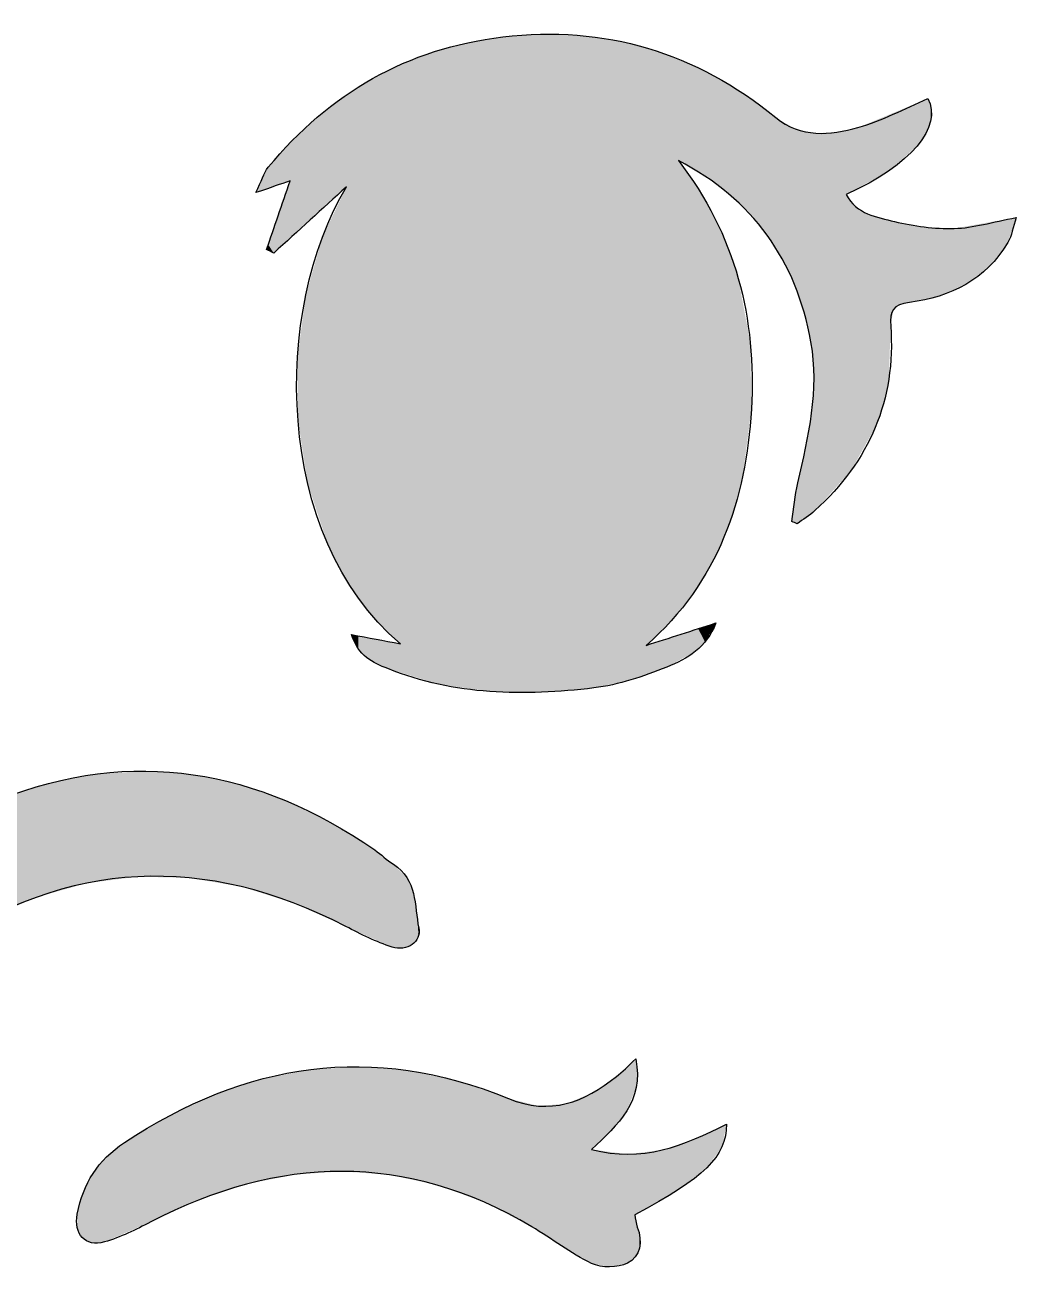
# Model space of a CAD drawing. Extents: x -31 to 92, y -55 to 26.
# Drawn here: x 60.35 to 92.3, y -15.52 to 24.56 of the extents above; entities that cross this region are included whole.
import ezdxf

# ---------------------------------------------------------------- set-up
doc = ezdxf.new("R2010")
doc.units = 0
doc.layers.add('LAYER_1', color=7, linetype='CONTINUOUS')

# ---------------------------------------------------------------- blocks, each defined once
blk = doc.blocks.new('*U8')
at = {"layer": 'LAYER_1', "color": 7}
for points in [[(80.006, -9.801), (79.785, -9.003), (80.006, -8.803)], [(80.023, -9.759), (80.006, -8.803), (80.023, -8.788)], [(80.039, -9.719), (80.023, -8.788), (80.039, -8.773)], [(69.032, -12.502), (68.033, -9.409), (69.032, -9.217)], [(69.566, -12.466), (69.032, -9.217), (69.566, -9.114)], [(70.569, -12.399), (69.566, -9.114), (70.569, -9.056)], [(71.123, -12.438), (70.569, -9.056), (71.123, -9.025)], [(70.569, -12.399), (70.569, -9.056), (71.123, -12.438)], [(71.123, -12.438), (71.123, -9.025), (72.103, -12.509)], [(72.103, -12.509), (72.103, -9.101), (72.702, -12.638)], [(72.702, -12.638), (72.702, -9.147), (73.634, -12.838)], [(79.747, -10.444), (79.412, -9.341), (79.747, -9.037)], [(79.772, -10.383), (79.747, -9.037), (79.772, -9.015)], [(79.785, -10.35), (79.772, -9.015), (79.785, -9.003)], [(67.492, -12.812), (66.521, -9.903), (67.492, -9.585)], [(68.033, -12.703), (67.492, -9.585), (68.033, -9.409)], [(73.634, -12.838), (73.634, -9.344), (74.305, -13.082)], [(74.305, -13.082), (74.305, -9.486), (75.162, -13.394)], [(79.196, -11.126), (78.622, -9.879), (79.196, -9.488)], [(79.234, -11.089), (79.196, -9.488), (79.234, -9.462)], [(79.412, -10.866), (79.234, -9.462), (79.412, -9.341)], [(66.521, -13.134), (65.95, -10.167), (66.521, -9.903)], [(75.162, -13.394), (75.162, -9.782), (75.933, -13.792)], [(78.611, -15.364), (77.794, -10.214), (78.611, -9.883)], [(78.614, -11.688), (78.611, -9.883), (78.614, -9.882)], [(78.622, -11.681), (78.614, -9.882), (78.622, -9.879)], [(65.95, -13.323), (65.03, -10.592), (65.95, -10.167)], [(75.933, -13.792), (75.933, -10.048), (76.687, -14.182)], [(76.687, -14.182), (76.687, -10.236), (76.905, -14.316)], [(77.794, -14.862), (76.905, -10.29), (77.794, -10.214)], [(76.905, -14.316), (76.905, -10.29), (77.794, -14.862)], [(77.794, -14.862), (77.794, -10.214), (78.611, -15.364)], [(65.03, -13.742), (64.405, -10.965), (65.03, -10.592)], [(64.405, -14.028), (63.561, -11.468), (64.405, -10.965)], [(82.324, -12.283), (81.937, -11.354), (82.324, -11.173)], [(82.814, -11.607), (82.324, -11.173), (82.814, -10.943)], [(82.814, -11.607), (82.814, -10.943), (82.964, -10.873)], [(63.561, -14.393), (62.985, -11.931), (63.561, -11.468)], [(81.414, -12.986), (80.885, -11.705), (81.414, -11.529)], [(81.937, -12.582), (81.414, -11.529), (81.937, -11.354)], [(62.914, -14.672), (62.545, -12.465), (62.914, -12.017)], [(62.985, -14.642), (62.914, -12.017), (62.985, -11.931)], [(78.611, -15.364), (78.611, -11.691), (78.614, -15.366)], [(78.614, -15.366), (78.614, -11.692), (78.622, -15.367)], [(78.622, -15.367), (78.622, -11.693), (79.196, -15.477)], [(80.006, -15.168), (79.785, -11.845), (80.006, -11.817)], [(80.023, -13.791), (80.006, -11.817), (80.023, -11.815)], [(80.039, -13.782), (80.023, -11.815), (80.039, -11.813)], [(80.049, -13.776), (80.039, -11.813), (80.049, -11.811)], [(80.085, -13.755), (80.049, -11.811), (80.085, -11.807)], [(80.089, -13.753), (80.085, -11.807), (80.089, -11.806)], [(80.154, -13.715), (80.089, -11.806), (80.154, -11.798)], [(80.173, -13.704), (80.154, -11.798), (80.173, -11.796)], [(80.885, -13.292), (80.173, -11.796), (80.885, -11.705)], [(62.499, -14.697), (62.233, -13.078), (62.499, -12.558)], [(62.545, -14.694), (62.499, -12.558), (62.545, -12.465)], [(62.199, -14.529), (62.039, -13.775), (62.199, -13.201)], [(62.233, -14.548), (62.199, -13.201), (62.233, -13.078)], [(62.199, -14.529), (62.199, -13.201), (62.233, -14.548)], [(62.233, -14.548), (62.233, -13.078), (62.499, -14.697)], [(62.039, -14.21), (62.038, -14.209), (62.039, -13.775)], [(62.039, -14.21), (62.039, -13.775), (62.199, -14.529)]]:
    blk.add_solid(points, dxfattribs=at)
at = {"layer": 'LAYER_1', "color": 7, "extrusion": (0, 0, -1)}
for points in [[(-80.006, -9.801), (-80.006, -8.803), (-80.023, -9.759)], [(-80.023, -9.759), (-80.023, -8.788), (-80.039, -9.719)], [(-80.039, -9.719), (-80.039, -8.773), (-80.049, -9.693)], [(-80.049, -9.693), (-80.039, -8.773), (-80.049, -8.871)], [(-69.032, -12.502), (-69.032, -9.217), (-69.566, -12.466)], [(-69.566, -12.466), (-69.566, -9.114), (-70.569, -12.399)], [(-72.103, -12.509), (-71.123, -9.025), (-72.103, -9.101)], [(-72.702, -12.638), (-72.103, -9.101), (-72.702, -9.147)], [(-73.634, -12.838), (-72.702, -9.147), (-73.634, -9.344)], [(-79.747, -10.444), (-79.747, -9.037), (-79.772, -10.383)], [(-79.772, -10.383), (-79.772, -9.015), (-79.785, -10.35)], [(-79.785, -10.35), (-79.785, -9.003), (-80.006, -9.801)], [(-80.049, -9.693), (-80.049, -8.871), (-80.085, -9.301)], [(-80.085, -9.301), (-80.049, -8.871), (-80.085, -9.221)], [(-67.492, -12.812), (-67.492, -9.585), (-68.033, -12.703)], [(-68.033, -12.703), (-68.033, -9.409), (-69.032, -12.502)], [(-74.305, -13.082), (-73.634, -9.344), (-74.305, -9.486)], [(-75.162, -13.394), (-74.305, -9.486), (-75.162, -9.782)], [(-79.196, -11.126), (-79.196, -9.488), (-79.234, -11.089)], [(-79.234, -11.089), (-79.234, -9.462), (-79.412, -10.866)], [(-79.412, -10.866), (-79.412, -9.341), (-79.747, -10.444)], [(-80.085, -9.301), (-80.085, -9.221), (-80.089, -9.258)], [(-66.521, -13.134), (-66.521, -9.903), (-67.492, -12.812)], [(-75.933, -13.792), (-75.162, -9.782), (-75.933, -10.048)], [(-78.611, -11.691), (-78.611, -9.883), (-78.614, -11.688)], [(-78.614, -11.688), (-78.614, -9.882), (-78.622, -11.681)], [(-78.622, -11.681), (-78.622, -9.879), (-79.196, -11.126)], [(-65.95, -13.323), (-65.95, -10.167), (-66.521, -13.134)], [(-76.687, -14.182), (-75.933, -10.048), (-76.687, -10.236)], [(-76.905, -14.316), (-76.687, -10.236), (-76.905, -10.29)], [(-65.03, -13.742), (-65.03, -10.592), (-65.95, -13.323)], [(-64.405, -14.028), (-64.405, -10.965), (-65.03, -13.742)], [(-82.324, -12.283), (-82.324, -11.173), (-82.814, -11.607)], [(-63.561, -14.393), (-63.561, -11.468), (-64.405, -14.028)], [(-81.414, -12.986), (-81.414, -11.529), (-81.937, -12.582)], [(-81.937, -12.582), (-81.937, -11.354), (-82.324, -12.283)], [(-62.914, -14.672), (-62.914, -12.017), (-62.985, -14.642)], [(-62.985, -14.642), (-62.985, -11.931), (-63.561, -14.393)], [(-78.614, -15.366), (-78.611, -11.691), (-78.614, -11.692)], [(-78.622, -15.367), (-78.614, -11.692), (-78.622, -11.693)], [(-79.196, -15.477), (-78.622, -11.693), (-79.196, -11.768)], [(-79.196, -15.477), (-79.196, -11.768), (-79.234, -15.47)], [(-79.234, -15.47), (-79.196, -11.768), (-79.234, -11.773)], [(-79.234, -15.47), (-79.234, -11.773), (-79.412, -15.432)], [(-79.412, -15.432), (-79.234, -11.773), (-79.412, -11.796)], [(-79.412, -15.432), (-79.412, -11.796), (-79.747, -15.362)], [(-79.747, -15.362), (-79.412, -11.796), (-79.747, -11.84)], [(-79.747, -15.362), (-79.747, -11.84), (-79.772, -15.357)], [(-79.772, -15.357), (-79.747, -11.84), (-79.772, -11.843)], [(-79.772, -15.357), (-79.772, -11.843), (-79.785, -15.346)], [(-79.785, -15.346), (-79.772, -11.843), (-79.785, -11.845)], [(-79.785, -15.346), (-79.785, -11.845), (-80.006, -15.168)], [(-80.006, -13.801), (-80.006, -11.817), (-80.023, -13.791)], [(-80.023, -13.791), (-80.023, -11.815), (-80.039, -13.782)], [(-80.039, -13.782), (-80.039, -11.813), (-80.049, -13.776)], [(-80.049, -13.776), (-80.049, -11.811), (-80.085, -13.755)], [(-80.085, -13.755), (-80.085, -11.807), (-80.089, -13.753)], [(-80.089, -13.753), (-80.089, -11.806), (-80.154, -13.715)], [(-80.154, -13.715), (-80.154, -11.798), (-80.173, -13.704)], [(-80.173, -13.704), (-80.173, -11.796), (-80.885, -13.292)], [(-80.885, -13.292), (-80.885, -11.705), (-81.414, -12.986)], [(-62.499, -14.697), (-62.499, -12.558), (-62.545, -14.694)], [(-62.545, -14.694), (-62.545, -12.465), (-62.914, -14.672)], [(-80.006, -15.168), (-80.006, -13.801), (-80.023, -15.154)], [(-80.023, -15.154), (-80.006, -13.801), (-80.023, -13.884)], [(-80.023, -15.154), (-80.023, -13.884), (-80.039, -15.119)], [(-80.039, -15.119), (-80.023, -13.884), (-80.039, -13.964)], [(-80.039, -15.119), (-80.039, -13.964), (-80.049, -15.098)], [(-80.049, -15.098), (-80.039, -13.964), (-80.049, -14.014)], [(-80.049, -15.098), (-80.049, -14.014), (-80.085, -15.021)], [(-80.085, -15.021), (-80.049, -14.014), (-80.085, -14.194)], [(-80.085, -15.021), (-80.085, -14.194), (-80.089, -15.013)], [(-80.089, -15.013), (-80.085, -14.194), (-80.089, -14.209)], [(-80.089, -15.013), (-80.089, -14.209), (-80.154, -14.875)], [(-80.154, -14.875), (-80.089, -14.209), (-80.154, -14.47)], [(-80.154, -14.875), (-80.154, -14.47), (-80.173, -14.546)]]:
    blk.add_solid(points, dxfattribs=at)
blk = doc.blocks.new('*U9')
at = {"layer": 'LAYER_1', "color": 7, "extrusion": (0, 0, -1)}
for points in [[(-54.977, 0.655), (-54.964, 0.812), (-54.977, 0.802)], [(-55.022, 0.079), (-54.977, 0.802), (-55.022, 0.763)], [(-55.039, -0.132), (-55.022, 0.763), (-55.039, 0.748)], [(-55.157, -0.414), (-55.039, 0.748), (-55.157, 0.647)], [(-55.255, -0.648), (-55.157, 0.647), (-55.255, 0.564)], [(-55.297, -0.751), (-55.255, 0.564), (-55.297, 0.527)], [(-55.362, -0.905), (-55.297, 0.527), (-55.362, 0.472)], [(-55.584, -1.199), (-55.362, 0.472), (-55.584, 0.282)], [(-62.692, -3.063), (-62.692, 0.418), (-63.988, -2.898)], [(-65.645, -2.936), (-64.244, 0.508), (-65.645, 0.4)], [(-55.625, -1.252), (-55.584, 0.282), (-55.625, 0.253)], [(-55.862, -1.564), (-55.625, 0.253), (-55.862, 0.086)], [(-55.991, -1.693), (-55.862, 0.086), (-55.991, -0.005)], [(-61.115, -3.451), (-61.115, 0.111), (-62.344, -3.107)], [(-62.344, -3.107), (-62.344, 0.35), (-62.692, -3.063)], [(-65.771, -2.958), (-65.645, 0.4), (-65.771, 0.39)], [(-67.273, -3.211), (-65.771, 0.39), (-67.273, 0.069)], [(-67.315, -3.218), (-67.273, 0.069), (-67.315, 0.055)], [(-68.749, -3.664), (-67.315, 0.055), (-68.749, -0.446)], [(-56.468, -2.167), (-55.991, -0.005), (-56.468, -0.343)], [(-56.468, -5.843), (-56.468, -0.343), (-56.473, -5.841)], [(-56.473, -5.841), (-56.468, -0.343), (-56.473, -0.346)], [(-56.473, -5.841), (-56.473, -0.346), (-56.706, -5.745)], [(-56.706, -5.745), (-56.473, -0.346), (-56.706, -0.431)], [(-60.715, -3.563), (-60.715, -0.021), (-61.115, -3.451)], [(-56.706, -5.745), (-56.706, -0.431), (-57.404, -5.29)], [(-57.404, -5.29), (-56.706, -0.431), (-57.404, -0.684)], [(-57.404, -5.29), (-57.404, -0.684), (-57.496, -5.23)], [(-57.496, -5.23), (-57.404, -0.684), (-57.496, -0.686)], [(-57.496, -5.23), (-57.496, -0.686), (-58.408, -4.684)], [(-58.408, -4.684), (-57.496, -0.686), (-58.408, -0.713)], [(-58.408, -4.684), (-58.408, -0.713), (-59.099, -4.27)], [(-59.099, -4.27), (-59.099, -0.528), (-59.513, -4.089)], [(-59.513, -4.089), (-59.513, -0.417), (-60.715, -3.563)], [(-68.999, -3.742), (-68.749, -0.446), (-68.999, -0.568)], [(-70.199, -4.281), (-68.999, -0.568), (-70.199, -1.151)], [(-70.697, -4.505), (-70.199, -1.151), (-70.697, -1.46)], [(-52.267, -1.927), (-52.06, -1.311), (-52.267, -1.407)], [(-52.545, -2.447), (-52.267, -1.407), (-52.545, -1.538)], [(-52.885, -2.882), (-52.545, -1.538), (-52.885, -1.698)], [(-71.623, -4.916), (-70.697, -1.46), (-71.623, -2.036)], [(-53.133, -3.114), (-52.885, -1.698), (-53.133, -1.814)], [(-53.277, -3.249), (-53.133, -1.814), (-53.277, -1.863)], [(-54.175, -3.831), (-53.277, -1.863), (-54.175, -2.168)], [(-54.199, -3.842), (-54.175, -2.168), (-54.199, -2.176)], [(-54.931, -4.197), (-54.199, -2.176), (-54.931, -2.271)], [(-54.964, -4.213), (-54.931, -2.271), (-54.964, -2.276)], [(-54.977, -4.219), (-54.964, -2.276), (-54.977, -2.277)], [(-55.022, -4.241), (-54.977, -2.277), (-55.022, -2.283)], [(-55.039, -4.249), (-55.022, -2.283), (-55.039, -2.285)], [(-55.157, -4.306), (-55.039, -2.285), (-55.157, -2.301)], [(-55.255, -5.813), (-55.157, -2.301), (-55.255, -2.313)], [(-55.297, -5.837), (-55.255, -2.313), (-55.297, -2.319)], [(-55.991, -6.041), (-55.991, -2.229), (-56.468, -5.843)], [(-72.185, -5.166), (-71.623, -2.036), (-72.185, -2.465)], [(-72.224, -5.17), (-72.185, -2.465), (-72.224, -2.494)], [(-72.533, -5.198), (-72.224, -2.494), (-72.533, -2.798)], [(-72.533, -5.198), (-72.533, -2.798), (-72.658, -5.15)], [(-72.658, -5.15), (-72.533, -2.798), (-72.658, -2.92)], [(-72.658, -5.15), (-72.658, -2.92), (-72.827, -5.085)], [(-72.827, -5.085), (-72.658, -2.92), (-72.827, -3.334)], [(-72.827, -5.085), (-72.827, -3.334), (-72.869, -5.035)], [(-72.869, -5.035), (-72.827, -3.334), (-72.869, -3.436)], [(-72.869, -5.035), (-72.869, -3.436), (-73.014, -4.859)], [(-73.014, -4.859), (-72.869, -3.436), (-73.014, -4.369)], [(-73.014, -4.859), (-73.014, -4.369), (-73.043, -4.553)]]:
    blk.add_solid(points, dxfattribs=at)
at = {"layer": 'LAYER_1', "color": 7}
for points in [[(54.977, 0.655), (54.977, 0.802), (55.022, 0.079)], [(55.022, 0.079), (55.022, 0.763), (55.039, -0.132)], [(55.039, -0.132), (55.039, 0.748), (55.157, -0.414)], [(55.157, -0.414), (55.157, 0.647), (55.255, -0.648)], [(55.255, -0.648), (55.255, 0.564), (55.297, -0.751)], [(55.297, -0.751), (55.297, 0.527), (55.362, -0.905)], [(55.362, -0.905), (55.362, 0.472), (55.584, -1.199)], [(62.692, -3.063), (62.344, 0.35), (62.692, 0.418)], [(63.988, -2.898), (62.692, 0.418), (63.988, 0.493)], [(64.244, -2.904), (63.988, 0.493), (64.244, 0.508)], [(63.988, -2.898), (63.988, 0.493), (64.244, -2.904)], [(64.244, -2.904), (64.244, 0.508), (65.645, -2.936)], [(55.584, -1.199), (55.584, 0.282), (55.625, -1.252)], [(55.625, -1.252), (55.625, 0.253), (55.862, -1.564)], [(55.862, -1.564), (55.862, 0.086), (55.991, -1.693)], [(61.115, -3.451), (60.715, -0.021), (61.115, 0.111)], [(62.344, -3.107), (61.115, 0.111), (62.344, 0.35)], [(65.645, -2.936), (65.645, 0.4), (65.771, -2.958)], [(65.771, -2.958), (65.771, 0.39), (67.273, -3.211)], [(67.273, -3.211), (67.273, 0.069), (67.315, -3.218)], [(67.315, -3.218), (67.315, 0.055), (68.749, -3.664)], [(55.991, -1.693), (55.991, -0.005), (56.468, -2.167)], [(60.715, -3.563), (59.513, -0.417), (60.715, -0.021)], [(59.099, -4.27), (58.408, -0.713), (59.099, -0.528)], [(59.513, -4.089), (59.099, -0.528), (59.513, -0.417)], [(68.749, -3.664), (68.749, -0.446), (68.999, -3.742)], [(68.999, -3.742), (68.999, -0.568), (70.199, -4.281)], [(70.199, -4.281), (70.199, -1.151), (70.697, -4.505)], [(52.267, -1.927), (52.267, -1.407), (52.545, -2.447)], [(52.545, -2.447), (52.545, -1.538), (52.885, -2.882)], [(70.697, -4.505), (70.697, -1.46), (71.623, -4.916)], [(52.885, -2.882), (52.885, -1.698), (53.133, -3.114)], [(53.133, -3.114), (53.133, -1.814), (53.277, -3.249)], [(53.277, -3.249), (53.277, -1.863), (54.175, -3.831)], [(54.175, -3.831), (54.175, -2.168), (54.199, -3.842)], [(54.199, -3.842), (54.199, -2.176), (54.931, -4.197)], [(54.931, -4.197), (54.931, -2.271), (54.964, -4.213)], [(54.964, -4.213), (54.964, -2.276), (54.977, -4.219)], [(54.977, -4.219), (54.977, -2.277), (55.022, -4.241)], [(55.022, -4.241), (55.022, -2.283), (55.039, -4.249)], [(55.039, -4.249), (55.039, -2.285), (55.157, -4.306)], [(55.157, -5.7), (55.157, -2.301), (55.255, -5.813)], [(55.255, -5.813), (55.255, -2.313), (55.297, -5.837)], [(55.362, -5.873), (55.297, -2.319), (55.362, -2.311)], [(55.297, -5.837), (55.297, -2.319), (55.362, -5.873)], [(55.584, -5.997), (55.362, -2.311), (55.584, -2.282)], [(55.362, -5.873), (55.362, -2.311), (55.584, -5.997)], [(55.625, -6.02), (55.584, -2.282), (55.625, -2.276)], [(55.584, -5.997), (55.584, -2.282), (55.625, -6.02)], [(55.862, -6.033), (55.625, -2.276), (55.862, -2.246)], [(55.625, -6.02), (55.625, -2.276), (55.862, -6.033)], [(55.991, -6.041), (55.862, -2.246), (55.991, -2.229)], [(55.862, -6.033), (55.862, -2.246), (55.991, -6.041)], [(56.468, -5.843), (55.991, -2.229), (56.468, -2.167)], [(71.623, -4.916), (71.623, -2.036), (72.185, -5.166)], [(72.185, -5.166), (72.185, -2.465), (72.224, -5.17)], [(72.224, -5.17), (72.224, -2.494), (72.533, -5.198)], [(55.157, -5.7), (55.039, -4.65), (55.157, -4.306)], [(55.022, -5.544), (54.977, -4.832), (55.022, -4.699)], [(55.039, -5.563), (55.022, -4.699), (55.039, -4.65)], [(55.022, -5.544), (55.022, -4.699), (55.039, -5.563)], [(55.039, -5.563), (55.039, -4.65), (55.157, -5.7)], [(54.964, -5.346), (54.931, -5.231), (54.964, -4.94)], [(54.977, -5.388), (54.964, -4.94), (54.977, -4.832)], [(54.964, -5.346), (54.964, -4.94), (54.977, -5.388)], [(54.977, -5.388), (54.977, -4.832), (55.022, -5.544)]]:
    blk.add_solid(points, dxfattribs=at)
blk = doc.blocks.new('*U11')
at = {"layer": 'LAYER_1', "color": 7}
for points in [[(75.332, 3.072), (74.621, 23.987), (75.332, 24.105)], [(75.749, 3.066), (75.332, 24.105), (75.749, 24.174)], [(75.332, 3.072), (75.332, 24.105), (75.749, 3.066)], [(76.966, 3.048), (75.749, 24.174), (76.966, 24.261)], [(75.749, 3.066), (75.749, 24.174), (76.966, 3.048)], [(76.966, 3.048), (76.966, 24.261), (77.004, 3.048)], [(73.546, 3.35), (72.524, 23.315), (73.546, 23.7)], [(73.677, 3.31), (73.546, 23.7), (73.677, 23.735)], [(73.546, 3.35), (73.546, 23.7), (73.677, 3.31)], [(74.621, 3.174), (73.677, 23.735), (74.621, 23.987)], [(73.677, 3.31), (73.677, 23.735), (74.621, 3.174)], [(74.621, 3.174), (74.621, 23.987), (75.332, 3.072)], [(72.452, 4.61), (72.049, 23.078), (72.452, 23.279)], [(72.524, 3.663), (72.452, 23.279), (72.524, 23.315)], [(72.452, 3.685), (72.452, 23.279), (72.524, 3.663)], [(72.524, 3.663), (72.524, 23.315), (73.546, 3.35)], [(81.41, 20.189), (81.41, 23.458), (81.503, 20.135)], [(81.503, 20.135), (81.503, 23.425), (81.864, 19.923)], [(81.864, 19.923), (81.864, 23.253), (81.965, 19.864)], [(71.729, 5.303), (71.554, 22.833), (71.729, 22.92)], [(72.049, 4.996), (71.729, 22.92), (72.049, 23.078)], [(71.729, 5.303), (71.729, 22.92), (72.049, 4.996)], [(72.049, 4.996), (72.049, 23.078), (72.452, 4.61)], [(81.965, 19.864), (81.965, 23.205), (82.047, 19.815)], [(82.047, 19.815), (82.047, 23.165), (82.263, 19.688)], [(82.263, 19.688), (82.263, 23.062), (82.34, 19.63)], [(82.34, 19.63), (82.34, 23.025), (82.426, 19.566)], [(82.426, 19.566), (82.426, 22.984), (82.553, 19.471)], [(82.553, 19.471), (82.553, 22.923), (82.579, 19.452)], [(82.579, 19.452), (82.579, 22.908), (82.62, 19.422)], [(82.62, 19.422), (82.62, 22.883), (82.879, 19.228)], [(71.08, 6.108), (70.878, 22.408), (71.08, 22.535)], [(71.1, 6.076), (71.08, 22.535), (71.1, 22.547)], [(71.08, 6.108), (71.08, 22.535), (71.1, 6.076)], [(71.36, 5.757), (71.1, 22.547), (71.36, 22.711)], [(71.1, 6.076), (71.1, 22.547), (71.36, 5.757)], [(71.554, 5.518), (71.36, 22.711), (71.554, 22.833)], [(71.36, 5.757), (71.36, 22.711), (71.554, 5.518)], [(71.554, 5.518), (71.554, 22.833), (71.729, 5.303)], [(82.879, 19.228), (82.879, 22.725), (83.009, 19.13)], [(83.009, 19.13), (83.009, 22.646), (83.023, 19.12)], [(83.023, 19.12), (83.023, 22.637), (83.23, 18.924)], [(83.23, 18.924), (83.23, 22.512), (83.342, 18.818)], [(70.563, 19.205), (70.113, 21.851), (70.563, 22.199)], [(70.636, 19.272), (70.563, 22.199), (70.636, 22.256)], [(70.716, 19.345), (70.636, 22.256), (70.716, 22.306)], [(70.878, 6.424), (70.716, 22.306), (70.878, 22.408)], [(70.716, 6.677), (70.716, 22.306), (70.878, 6.424)], [(70.878, 6.424), (70.878, 22.408), (71.08, 6.108)], [(83.342, 18.818), (83.342, 22.444), (83.488, 18.678)], [(83.488, 18.678), (83.488, 22.354), (83.569, 18.602)], [(83.569, 18.602), (83.569, 22.306), (83.691, 18.486)], [(83.691, 18.486), (83.691, 22.214), (83.727, 18.442)], [(83.727, 18.442), (83.727, 22.187), (83.763, 18.399)], [(83.763, 18.399), (83.763, 22.161), (84.268, 17.786)], [(89.335, 20.991), (89.103, 22.043), (89.335, 22.139)], [(89.382, 21.06), (89.335, 22.139), (89.382, 22.159)], [(89.45, 21.233), (89.382, 22.159), (89.45, 22.187)], [(69.94, 18.637), (69.77, 21.585), (69.94, 21.716)], [(70.113, 18.795), (69.94, 21.716), (70.113, 21.851)], [(84.268, 17.786), (84.268, 21.783), (84.55, 17.343)], [(88.185, 19.851), (88.019, 21.592), (88.185, 21.661)], [(88.191, 19.856), (88.185, 21.661), (88.191, 21.664)], [(88.252, 19.91), (88.191, 21.664), (88.252, 21.689)], [(88.342, 19.989), (88.252, 21.689), (88.342, 21.727)], [(88.379, 20.021), (88.342, 21.727), (88.379, 21.742)], [(88.535, 20.158), (88.379, 21.742), (88.535, 21.807)], [(88.862, 20.445), (88.535, 21.807), (88.862, 21.943)], [(89.103, 20.656), (88.862, 21.943), (89.103, 22.043)], [(69.406, 18.151), (69.152, 21.006), (69.406, 21.245)], [(69.471, 18.209), (69.406, 21.245), (69.471, 21.305)], [(69.77, 18.482), (69.471, 21.305), (69.77, 21.585)], [(84.55, 17.343), (84.55, 21.572), (84.755, 17.021)], [(84.755, 17.021), (84.755, 21.453), (85.062, 16.38)], [(85.062, 16.38), (85.062, 21.275), (85.152, 16.191)], [(87.199, 19.307), (87.122, 21.235), (87.199, 21.252)], [(87.509, 19.478), (87.199, 21.252), (87.509, 21.381)], [(87.755, 19.614), (87.509, 21.381), (87.755, 21.483)], [(88.019, 19.759), (87.755, 21.483), (88.019, 21.592)], [(69.137, 17.905), (68.956, 20.823), (69.137, 20.993)], [(69.152, 17.918), (69.137, 20.993), (69.152, 21.006)], [(85.152, 16.191), (85.152, 21.223), (85.175, 16.126)], [(85.175, 16.126), (85.175, 21.21), (85.236, 15.948)], [(85.236, 15.948), (85.236, 21.197), (85.261, 15.878)], [(85.261, 15.878), (85.261, 21.192), (85.461, 15.297)], [(85.461, 15.297), (85.461, 21.15), (85.683, 14.34)], [(85.683, 14.34), (85.683, 21.104), (85.704, 14.092)], [(85.704, 14.092), (85.704, 21.1), (85.782, 13.184)], [(86.519, 9.687), (85.838, 21.072), (86.519, 21.103)], [(86.816, 10.016), (86.519, 21.103), (86.816, 21.168)], [(86.958, 19.175), (86.816, 21.168), (86.958, 21.199)], [(87.122, 19.265), (86.958, 21.199), (87.122, 21.235)], [(68.896, 19.533), (68.369, 20.168), (68.896, 20.756)], [(68.956, 17.74), (68.896, 20.756), (68.956, 20.823)], [(68.369, 19.353), (68.194, 19.971), (68.369, 20.168)], [(68.194, 19.293), (68.141, 19.864), (68.194, 19.971)], [(68.896, 17.685), (68.369, 17.991), (68.896, 19.533)], [(70.716, 6.677), (70.636, 19.177), (70.716, 19.345)], [(70.563, 6.918), (70.113, 18.083), (70.563, 19.023)], [(70.636, 6.802), (70.563, 19.023), (70.636, 19.177)], [(70.563, 6.918), (70.563, 19.023), (70.636, 6.802)], [(70.636, 6.802), (70.636, 19.177), (70.716, 6.677)], [(70.113, 7.818), (69.94, 17.719), (70.113, 18.083)], [(70.113, 7.818), (70.113, 18.083), (70.563, 6.918)], [(90.672, 16.198), (90.302, 17.999), (90.672, 18.065)], [(91.417, 16.764), (90.672, 18.065), (91.417, 18.197)], [(92.026, 17.544), (91.417, 18.197), (92.026, 18.306)], [(92.026, 17.544), (92.026, 18.306), (92.295, 18.353)], [(68.369, 17.205), (68.194, 17.476), (68.369, 17.991)], [(69.94, 8.341), (69.77, 17.13), (69.94, 17.719)], [(69.94, 8.341), (69.94, 17.719), (70.113, 7.818)], [(68.194, 17.295), (68.141, 17.322), (68.194, 17.476)], [(68.194, 17.295), (68.194, 17.476), (68.369, 17.205)], [(69.77, 8.851), (69.471, 16.085), (69.77, 17.13)], [(69.77, 8.851), (69.77, 17.13), (69.94, 8.341)], [(69.471, 9.753), (69.406, 15.862), (69.471, 16.085)], [(69.471, 9.753), (69.471, 16.085), (69.77, 8.851)], [(69.406, 10.163), (69.152, 13.968), (69.406, 15.862)], [(69.406, 10.163), (69.406, 15.862), (69.471, 9.753)], [(69.152, 11.795), (69.137, 13.859), (69.152, 13.968)], [(69.152, 11.795), (69.152, 13.968), (69.406, 10.163)], [(85.782, 8.883), (85.704, 12.046), (85.782, 13.184)], [(85.704, 8.824), (85.683, 11.937), (85.704, 12.046)], [(85.683, 8.808), (85.461, 10.813), (85.683, 11.937)], [(85.461, 8.643), (85.261, 9.795), (85.461, 10.813)], [(85.236, 8.476), (85.175, 9.261), (85.236, 9.644)], [(85.261, 8.494), (85.236, 9.644), (85.261, 9.795)], [(85.175, 8.504), (85.152, 9.119), (85.175, 9.261)], [(85.175, 8.504), (85.175, 9.261), (85.236, 8.476)], [(85.152, 8.514), (85.062, 8.556), (85.152, 9.119)], [(85.152, 8.514), (85.152, 9.119), (85.175, 8.504)], [(82.426, 4.925), (82.34, 5.193), (82.426, 5.22)], [(82.553, 5.159), (82.426, 5.22), (82.553, 5.261)], [(82.579, 5.207), (82.553, 5.261), (82.579, 5.27)], [(82.579, 5.207), (82.579, 5.27), (82.62, 5.283)], [(71.08, 4.469), (71.08, 4.871), (71.1, 4.447)], [(71.1, 4.447), (71.1, 4.868), (71.36, 4.168)], [(71.36, 4.168), (71.36, 4.818), (71.554, 4.067)], [(81.183, 3.938), (81.035, 4.772), (81.183, 4.82)], [(81.41, 4.064), (81.183, 4.82), (81.41, 4.893)], [(81.503, 4.116), (81.41, 4.893), (81.503, 4.923)], [(81.864, 4.317), (81.503, 4.923), (81.864, 5.039)], [(81.965, 4.373), (81.864, 5.039), (81.965, 5.072)], [(82.047, 4.459), (81.965, 5.072), (82.047, 5.098)], [(82.263, 4.685), (82.047, 5.098), (82.263, 5.168)], [(82.34, 4.765), (82.263, 5.168), (82.34, 5.193)], [(71.554, 4.067), (71.554, 4.781), (71.729, 3.976)], [(71.729, 3.976), (71.729, 4.747), (72.049, 3.809)], [(72.049, 3.809), (72.049, 4.686), (72.452, 3.685)], [(80.419, 3.638), (80.374, 4.56), (80.419, 4.574)], [(81.035, 3.856), (80.419, 4.574), (81.035, 4.772)]]:
    blk.add_solid(points, dxfattribs=at)
at = {"layer": 'LAYER_1', "color": 7, "extrusion": (0, 0, -1)}
for points in [[(-77.004, 3.048), (-76.966, 24.261), (-77.004, 24.26)], [(-77.004, 3.048), (-77.004, 24.26), (-78.15, 3.143)], [(-78.15, 3.143), (-77.004, 24.26), (-78.15, 24.229)], [(-78.15, 3.143), (-78.15, 24.229), (-78.688, 3.187)], [(-78.688, 3.187), (-78.15, 24.229), (-78.688, 24.158)], [(-78.688, 3.187), (-78.688, 24.158), (-79.301, 3.321)], [(-79.301, 3.321), (-78.688, 24.158), (-79.301, 24.078)], [(-79.301, 3.321), (-79.301, 24.078), (-79.878, 3.446)], [(-79.878, 3.446), (-79.301, 24.078), (-79.878, 23.94)], [(-79.878, 3.446), (-79.878, 23.94), (-80.374, 3.622)], [(-80.374, 3.622), (-79.878, 23.94), (-80.374, 23.821)], [(-80.374, 4.56), (-80.374, 23.821), (-80.419, 4.604)], [(-80.419, 4.604), (-80.374, 23.821), (-80.419, 23.81)], [(-80.419, 4.604), (-80.419, 23.81), (-81.035, 5.21)], [(-81.035, 5.21), (-80.419, 23.81), (-81.035, 23.592)], [(-81.035, 5.21), (-81.035, 23.592), (-81.183, 5.356)], [(-81.183, 5.356), (-81.035, 23.592), (-81.183, 23.539)], [(-81.183, 5.356), (-81.183, 23.539), (-81.41, 5.639)], [(-81.41, 5.639), (-81.183, 23.539), (-81.41, 23.458)], [(-81.503, 20.135), (-81.41, 23.458), (-81.503, 23.425)], [(-81.864, 19.923), (-81.503, 23.425), (-81.864, 23.253)], [(-81.965, 19.864), (-81.864, 23.253), (-81.965, 23.205)], [(-82.047, 19.815), (-81.965, 23.205), (-82.047, 23.165)], [(-82.263, 19.688), (-82.047, 23.165), (-82.263, 23.062)], [(-82.34, 19.63), (-82.263, 23.062), (-82.34, 23.025)], [(-82.426, 19.566), (-82.34, 23.025), (-82.426, 22.984)], [(-82.553, 19.471), (-82.426, 22.984), (-82.553, 22.923)], [(-82.579, 19.452), (-82.553, 22.923), (-82.579, 22.908)], [(-82.62, 19.422), (-82.579, 22.908), (-82.62, 22.883)], [(-82.879, 19.228), (-82.62, 22.883), (-82.879, 22.725)], [(-83.009, 19.13), (-82.879, 22.725), (-83.009, 22.646)], [(-83.023, 19.12), (-83.009, 22.646), (-83.023, 22.637)], [(-83.23, 18.924), (-83.023, 22.637), (-83.23, 22.512)], [(-83.342, 18.818), (-83.23, 22.512), (-83.342, 22.444)], [(-70.563, 19.205), (-70.563, 22.199), (-70.636, 19.272)], [(-70.636, 19.272), (-70.636, 22.256), (-70.716, 19.345)], [(-83.488, 18.678), (-83.342, 22.444), (-83.488, 22.354)], [(-83.569, 18.602), (-83.488, 22.354), (-83.569, 22.306)], [(-83.691, 18.486), (-83.569, 22.306), (-83.691, 22.214)], [(-83.727, 18.442), (-83.691, 22.214), (-83.727, 22.187)], [(-83.763, 18.399), (-83.727, 22.187), (-83.763, 22.161)], [(-84.268, 17.786), (-83.763, 22.161), (-84.268, 21.783)], [(-89.335, 20.991), (-89.335, 22.139), (-89.382, 21.06)], [(-89.382, 21.06), (-89.382, 22.159), (-89.45, 21.233)], [(-89.45, 21.233), (-89.45, 22.187), (-89.536, 21.454)], [(-89.536, 21.454), (-89.45, 22.187), (-89.536, 21.909)], [(-69.94, 18.637), (-69.94, 21.716), (-70.113, 18.795)], [(-70.113, 18.795), (-70.113, 21.851), (-70.563, 19.205)], [(-84.55, 17.343), (-84.268, 21.783), (-84.55, 21.572)], [(-88.185, 19.851), (-88.185, 21.661), (-88.191, 19.856)], [(-88.191, 19.856), (-88.191, 21.664), (-88.252, 19.91)], [(-88.252, 19.91), (-88.252, 21.689), (-88.342, 19.989)], [(-88.342, 19.989), (-88.342, 21.727), (-88.379, 20.021)], [(-88.379, 20.021), (-88.379, 21.742), (-88.535, 20.158)], [(-88.535, 20.158), (-88.535, 21.807), (-88.862, 20.445)], [(-88.862, 20.445), (-88.862, 21.943), (-89.103, 20.656)], [(-89.103, 20.656), (-89.103, 22.043), (-89.335, 20.991)], [(-89.536, 21.454), (-89.536, 21.909), (-89.56, 21.832)], [(-69.406, 18.151), (-69.406, 21.245), (-69.471, 18.209)], [(-69.471, 18.209), (-69.471, 21.305), (-69.77, 18.482)], [(-69.77, 18.482), (-69.77, 21.585), (-69.94, 18.637)], [(-84.755, 17.021), (-84.55, 21.572), (-84.755, 21.453)], [(-85.062, 16.38), (-84.755, 21.453), (-85.062, 21.275)], [(-85.152, 16.191), (-85.062, 21.275), (-85.152, 21.223)], [(-87.199, 19.307), (-87.199, 21.252), (-87.509, 19.478)], [(-87.509, 19.478), (-87.509, 21.381), (-87.755, 19.614)], [(-87.755, 19.614), (-87.755, 21.483), (-88.019, 19.759)], [(-88.019, 19.759), (-88.019, 21.592), (-88.185, 19.851)], [(-69.137, 17.905), (-69.137, 20.993), (-69.152, 17.918)], [(-69.152, 17.918), (-69.152, 21.006), (-69.406, 18.151)], [(-85.175, 16.126), (-85.152, 21.223), (-85.175, 21.21)], [(-85.236, 15.948), (-85.175, 21.21), (-85.236, 21.197)], [(-85.261, 15.878), (-85.236, 21.197), (-85.261, 21.192)], [(-85.461, 15.297), (-85.261, 21.192), (-85.461, 21.15)], [(-85.683, 14.34), (-85.461, 21.15), (-85.683, 21.104)], [(-85.704, 14.092), (-85.683, 21.104), (-85.704, 21.1)], [(-85.782, 13.184), (-85.704, 21.1), (-85.782, 21.083)], [(-85.782, 8.883), (-85.782, 21.083), (-85.812, 8.905)], [(-85.812, 8.905), (-85.782, 21.083), (-85.812, 21.077)], [(-85.812, 8.905), (-85.812, 21.077), (-85.838, 8.934)], [(-85.838, 8.934), (-85.812, 21.077), (-85.838, 21.072)], [(-85.838, 8.934), (-85.838, 21.072), (-86.519, 9.687)], [(-86.519, 9.687), (-86.519, 21.103), (-86.816, 10.016)], [(-86.816, 19.097), (-86.816, 21.168), (-86.958, 19.175)], [(-86.958, 19.175), (-86.958, 21.199), (-87.122, 19.265)], [(-87.122, 19.265), (-87.122, 21.235), (-87.199, 19.307)], [(-68.896, 17.685), (-68.896, 20.756), (-68.956, 17.74)], [(-68.956, 17.74), (-68.956, 20.823), (-69.137, 17.905)], [(-68.369, 19.353), (-68.369, 20.168), (-68.896, 19.533)], [(-81.41, 5.639), (-81.41, 20.189), (-81.503, 5.755)], [(-81.503, 5.755), (-81.41, 20.189), (-81.503, 20.058)], [(-81.503, 5.755), (-81.503, 20.058), (-81.864, 6.205)], [(-81.864, 6.205), (-81.503, 20.058), (-81.864, 19.544)], [(-68.141, 19.275), (-67.796, 19.156), (-68.141, 19.864)], [(-68.141, 19.275), (-68.141, 19.864), (-68.194, 19.293)], [(-68.194, 19.293), (-68.194, 19.971), (-68.369, 19.353)], [(-81.864, 6.205), (-81.864, 19.544), (-81.965, 6.365)], [(-81.965, 6.365), (-81.864, 19.544), (-81.965, 19.401)], [(-81.965, 6.365), (-81.965, 19.401), (-82.047, 6.497)], [(-82.047, 6.497), (-81.965, 19.401), (-82.047, 19.284)], [(-82.047, 6.497), (-82.047, 19.284), (-82.263, 6.842)], [(-82.263, 6.842), (-82.047, 19.284), (-82.263, 18.903)], [(-82.263, 6.842), (-82.263, 18.903), (-82.34, 6.965)], [(-82.34, 6.965), (-82.263, 18.903), (-82.34, 18.767)], [(-86.816, 10.016), (-86.816, 19.097), (-86.958, 10.172)], [(-86.958, 10.172), (-86.816, 19.097), (-86.958, 18.916)], [(-86.958, 10.172), (-86.958, 18.916), (-87.122, 10.462)], [(-87.122, 10.462), (-86.958, 18.916), (-87.122, 18.708)], [(-82.34, 6.965), (-82.34, 18.767), (-82.426, 7.102)], [(-82.426, 7.102), (-82.34, 18.767), (-82.426, 18.615)], [(-82.426, 7.102), (-82.426, 18.615), (-82.553, 7.366)], [(-82.553, 7.366), (-82.426, 18.615), (-82.553, 18.392)], [(-87.122, 10.462), (-87.122, 18.708), (-87.199, 10.599)], [(-87.199, 10.599), (-87.122, 18.708), (-87.199, 18.661)], [(-87.199, 10.599), (-87.199, 18.661), (-87.509, 11.149)], [(-87.509, 11.149), (-87.199, 18.661), (-87.509, 18.471)], [(-87.509, 11.149), (-87.509, 18.471), (-87.755, 11.585)], [(-87.755, 11.585), (-87.509, 18.471), (-87.755, 18.402)], [(-82.553, 7.366), (-82.553, 18.392), (-82.579, 7.42)], [(-82.579, 7.42), (-82.553, 18.392), (-82.579, 18.346)], [(-82.579, 7.42), (-82.579, 18.346), (-82.62, 7.505)], [(-82.62, 7.505), (-82.579, 18.346), (-82.62, 18.255)], [(-82.62, 7.505), (-82.62, 18.255), (-82.879, 8.044)], [(-82.879, 8.044), (-82.62, 18.255), (-82.879, 17.672)], [(-87.755, 11.585), (-87.755, 18.402), (-88.019, 12.346)], [(-88.019, 12.346), (-87.755, 18.402), (-88.019, 18.327)], [(-88.019, 12.346), (-88.019, 18.327), (-88.185, 13.119)], [(-88.185, 13.119), (-88.019, 18.327), (-88.185, 18.28)], [(-88.185, 13.119), (-88.185, 18.28), (-88.191, 13.145)], [(-88.191, 13.145), (-88.185, 18.28), (-88.191, 18.279)], [(-88.191, 13.145), (-88.191, 18.279), (-88.252, 14.855)], [(-88.252, 14.855), (-88.191, 18.279), (-88.252, 18.261)], [(-88.252, 14.855), (-88.252, 18.261), (-88.342, 15.392)], [(-88.342, 15.392), (-88.252, 18.261), (-88.342, 18.236)], [(-88.342, 15.392), (-88.342, 18.236), (-88.379, 15.419)], [(-88.379, 15.419), (-88.342, 18.236), (-88.379, 18.225)], [(-88.379, 15.419), (-88.379, 18.225), (-88.535, 15.536)], [(-88.535, 15.536), (-88.379, 18.225), (-88.535, 18.197)], [(-88.535, 15.536), (-88.535, 18.197), (-88.862, 15.616)], [(-88.862, 15.616), (-88.535, 18.197), (-88.862, 18.136)], [(-88.862, 15.616), (-88.862, 18.136), (-89.103, 15.669)], [(-89.103, 15.669), (-88.862, 18.136), (-89.103, 18.091)], [(-89.103, 15.669), (-89.103, 18.091), (-89.335, 15.719)], [(-89.335, 15.719), (-89.103, 18.091), (-89.335, 18.048)], [(-89.335, 15.719), (-89.335, 18.048), (-89.382, 15.729)], [(-89.382, 15.729), (-89.335, 18.048), (-89.382, 18.046)], [(-89.382, 15.729), (-89.382, 18.046), (-89.45, 15.744)], [(-89.45, 15.744), (-89.382, 18.046), (-89.45, 18.043)], [(-89.45, 15.744), (-89.45, 18.043), (-89.536, 15.763)], [(-89.536, 15.763), (-89.45, 18.043), (-89.536, 18.038)], [(-89.536, 15.763), (-89.536, 18.038), (-89.56, 15.768)], [(-89.56, 15.768), (-89.536, 18.038), (-89.56, 18.037)], [(-89.56, 15.768), (-89.56, 18.037), (-89.813, 15.823)], [(-89.813, 15.823), (-89.56, 18.037), (-89.813, 18.024)], [(-90.672, 16.198), (-90.672, 18.065), (-91.417, 16.764)], [(-91.417, 16.764), (-91.417, 18.197), (-92.026, 17.544)], [(-68.369, 17.205), (-68.369, 17.991), (-68.896, 17.685)], [(-82.879, 8.044), (-82.879, 17.672), (-83.009, 8.409)], [(-83.009, 8.409), (-82.879, 17.672), (-83.009, 17.379)], [(-89.813, 15.823), (-89.813, 18.024), (-90.302, 16.037)], [(-90.302, 16.037), (-89.813, 18.024), (-90.302, 17.999)], [(-90.302, 16.037), (-90.302, 17.999), (-90.672, 16.198)], [(-83.009, 8.409), (-83.009, 17.379), (-83.023, 8.449)], [(-83.023, 8.449), (-83.009, 17.379), (-83.023, 17.337)], [(-83.023, 8.449), (-83.023, 17.337), (-83.23, 9.026)], [(-83.23, 9.026), (-83.023, 17.337), (-83.23, 16.719)], [(-83.23, 9.026), (-83.23, 16.719), (-83.342, 9.467)], [(-83.342, 9.467), (-83.23, 16.719), (-83.342, 16.384)], [(-83.342, 9.467), (-83.342, 16.384), (-83.488, 10.044)], [(-83.488, 10.044), (-83.342, 16.384), (-83.488, 15.598)], [(-83.488, 10.044), (-83.488, 15.598), (-83.569, 10.667)], [(-83.569, 10.667), (-83.488, 15.598), (-83.569, 15.168)], [(-83.569, 10.667), (-83.569, 15.168), (-83.691, 11.617)], [(-83.691, 11.617), (-83.569, 15.168), (-83.691, 14.512)], [(-83.691, 11.617), (-83.691, 14.512), (-83.727, 11.895)], [(-83.727, 11.895), (-83.691, 14.512), (-83.727, 14.32)], [(-83.727, 11.895), (-83.727, 14.32), (-83.763, 12.17)], [(-85.704, 8.824), (-85.704, 12.046), (-85.782, 8.883)], [(-85.683, 8.808), (-85.683, 11.937), (-85.704, 8.824)], [(-85.461, 8.643), (-85.461, 10.813), (-85.683, 8.808)], [(-85.236, 8.476), (-85.236, 9.644), (-85.261, 8.494)], [(-85.261, 8.494), (-85.261, 9.795), (-85.461, 8.643)], [(-82.426, 4.925), (-82.426, 5.22), (-82.553, 5.159)], [(-82.553, 5.159), (-82.553, 5.261), (-82.579, 5.207)], [(-71.08, 4.469), (-70.878, 4.91), (-71.08, 4.871)], [(-71.1, 4.447), (-71.08, 4.871), (-71.1, 4.868)], [(-71.36, 4.168), (-71.1, 4.868), (-71.36, 4.818)], [(-71.554, 4.067), (-71.36, 4.818), (-71.554, 4.781)], [(-81.183, 3.938), (-81.183, 4.82), (-81.41, 4.064)], [(-81.41, 4.064), (-81.41, 4.893), (-81.503, 4.116)], [(-81.503, 4.116), (-81.503, 4.923), (-81.864, 4.317)], [(-81.864, 4.317), (-81.864, 5.039), (-81.965, 4.373)], [(-81.965, 4.373), (-81.965, 5.072), (-82.047, 4.459)], [(-82.047, 4.459), (-82.047, 5.098), (-82.263, 4.685)], [(-82.263, 4.685), (-82.263, 5.168), (-82.34, 4.765)], [(-82.34, 4.765), (-82.34, 5.193), (-82.426, 4.925)], [(-71.729, 3.976), (-71.554, 4.781), (-71.729, 4.747)], [(-72.049, 3.809), (-71.729, 4.747), (-72.049, 4.686)], [(-72.452, 3.685), (-72.049, 4.686), (-72.452, 4.61)], [(-80.374, 3.622), (-80.374, 4.56), (-80.419, 3.638)], [(-80.419, 3.638), (-80.419, 4.574), (-81.035, 3.856)], [(-81.035, 3.856), (-81.035, 4.772), (-81.183, 3.938)]]:
    blk.add_solid(points, dxfattribs=at)
blk = doc.blocks.new('BLOCK_2')
at = {"layer": 'LAYER_1'}
for points, knots in [([(90.302, 17.999), (89.663, 17.981), (89.003, 18.073), (88.379, 18.225), (87.808, 18.364), (87.152, 18.452), (86.816, 19.097), (88.927, 20.043), (89.926, 21.279), (89.45, 22.187), (88.697, 21.866), (87.973, 21.469), (87.199, 21.252), (86.303, 21), (85.349, 20.917), (84.55, 21.572), (81.979, 23.682), (79.038, 24.564), (75.749, 24.174), (72.672, 23.81), (70.159, 22.362), (68.194, 19.971), (68.041, 19.786), (67.974, 19.531), (67.796, 19.156), (68.291, 19.326), (68.593, 19.429), (68.896, 19.533), (68.635, 18.768), (68.388, 18.045), (68.141, 17.322), (68.217, 17.283), (68.294, 17.244), (68.369, 17.205), (69.152, 17.918), (69.934, 18.632), (70.716, 19.345), (68.338, 15.392), (68.344, 8.076), (72.452, 4.61), (71.899, 4.715), (71.433, 4.804), (70.878, 4.91), (71.084, 4.208), (71.567, 4.002), (72.049, 3.809), (74.199, 2.948), (76.439, 2.913), (78.688, 3.187), (79.487, 3.284), (80.28, 3.559), (81.035, 3.856), (81.698, 4.116), (82.323, 4.498), (82.62, 5.283), (81.871, 5.042), (81.123, 4.801), (80.374, 4.56), (82.708, 6.608), (83.59, 9.267), (83.763, 12.17), (83.936, 15.086), (83.251, 17.819), (81.41, 20.189), (83.81, 18.941), (85.208, 16.979), (85.683, 14.34), (85.962, 12.785), (85.601, 11.292), (85.261, 9.795), (85.168, 9.388), (85.127, 8.969), (85.062, 8.556), (85.12, 8.529), (85.179, 8.502), (85.236, 8.476), (85.429, 8.618), (85.636, 8.744), (85.812, 8.905), (87.567, 10.5), (88.425, 12.473), (88.252, 14.855), (88.217, 15.343), (88.324, 15.545), (88.862, 15.616), (90.182, 15.789), (91.313, 16.352), (92.026, 17.544), (92.158, 17.764), (92.195, 18.042), (92.295, 18.353), (91.527, 18.208), (90.917, 18.016), (90.302, 17.999)], [0, 0, 0, 0, 1, 1, 1, 2, 2, 2, 3, 3, 3, 4, 4, 4, 5, 5, 5, 6, 6, 6, 7, 7, 7, 8, 8, 8, 9, 9, 9, 10, 10, 10, 11, 11, 11, 12, 12, 12, 13, 13, 13, 14, 14, 14, 15, 15, 15, 16, 16, 16, 17, 17, 17, 18, 18, 18, 19, 19, 19, 20, 20, 20, 21, 21, 21, 22, 22, 22, 23, 23, 23, 24, 24, 24, 25, 25, 25, 26, 26, 26, 27, 27, 27, 28, 28, 28, 29, 29, 29, 30, 30, 30, 31, 31, 31, 31]), ([(72.224, -2.494), (72.012, -2.361), (71.83, -2.179), (71.623, -2.036), (67.862, 0.562), (63.816, 1.295), (59.513, -0.417), (57.958, -1.036), (56.753, -0.741), (55.584, 0.282), (55.423, 0.423), (55.259, 0.561), (54.964, 0.812), (54.867, -0.586), (55.62, -1.376), (56.468, -2.167), (54.842, -2.6), (53.512, -2.043), (52.06, -1.311), (52.505, -3.099), (53.827, -3.692), (55.157, -4.306), (54.829, -5.11), (54.85, -5.466), (55.255, -5.813), (55.751, -6.238), (56.238, -6.018), (56.706, -5.745), (56.977, -5.587), (57.236, -5.407), (57.496, -5.23), (61.751, -2.332), (66.152, -2.152), (70.697, -4.505), (71.179, -4.754), (71.671, -5), (72.185, -5.166), (72.662, -5.32), (73.134, -5), (73.043, -4.553), (72.897, -3.832), (72.997, -2.981), (72.224, -2.494)], [0, 0, 0, 0, 1, 1, 1, 2, 2, 2, 3, 3, 3, 4, 4, 4, 5, 5, 5, 6, 6, 6, 7, 7, 7, 8, 8, 8, 9, 9, 9, 10, 10, 10, 11, 11, 11, 12, 12, 12, 13, 13, 13, 14, 14, 14, 14]), ([(80.039, -8.773), (79.781, -9.007), (79.606, -9.186), (79.412, -9.341), (78.374, -10.167), (77.295, -10.609), (75.933, -10.048), (71.56, -8.247), (67.453, -8.885), (63.561, -11.468), (62.697, -12.041), (62.224, -12.786), (62.039, -13.775), (61.92, -14.412), (62.293, -14.85), (62.914, -14.672), (63.43, -14.525), (63.924, -14.276), (64.405, -14.028), (68.529, -11.895), (72.625, -11.765), (76.687, -14.182), (77.336, -14.568), (77.936, -15.048), (78.614, -15.366), (78.938, -15.517), (79.455, -15.515), (79.772, -15.357), (80.188, -15.149), (80.271, -14.667), (80.085, -14.194), (80.036, -14.067), (80.03, -13.924), (80.006, -13.801), (82.251, -12.6), (82.955, -11.929), (82.964, -10.873), (81.6, -11.564), (80.236, -12.128), (78.611, -11.691), (79.47, -10.889), (80.306, -10.141), (80.039, -8.773)], [0, 0, 0, 0, 1, 1, 1, 2, 2, 2, 3, 3, 3, 4, 4, 4, 5, 5, 5, 6, 6, 6, 7, 7, 7, 8, 8, 8, 9, 9, 9, 10, 10, 10, 11, 11, 11, 12, 12, 12, 13, 13, 13, 14, 14, 14, 14])]:
    blk.add_open_spline(points, degree=3, knots=knots, dxfattribs=at)
at = {"layer": 'LAYER_1', "color": 7}
for name in ['*U11', '*U9', '*U8']:
    blk.add_blockref(name, (0, 0), dxfattribs=at)

msp = doc.modelspace()

# ---------------------------------------------------------------- block references
at = {"layer": 'LAYER_1'}
msp.add_blockref('BLOCK_2', (0, 0), dxfattribs=at)

doc.saveas('drawing.dxf')
